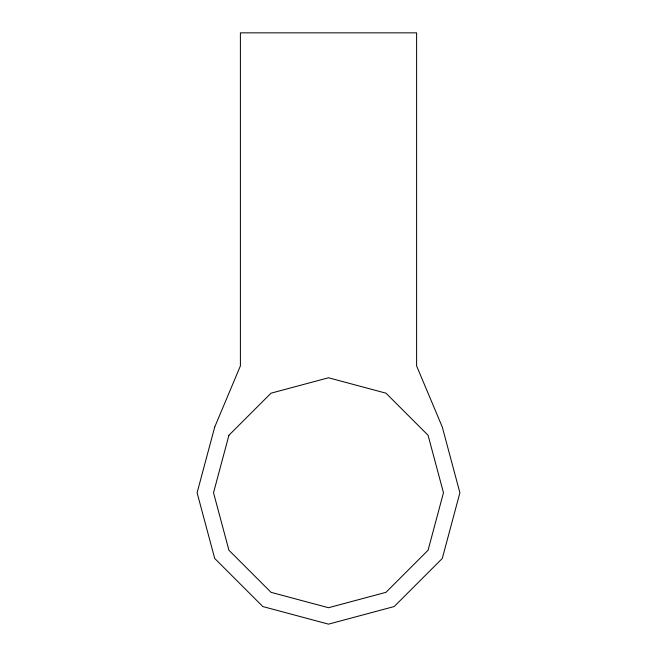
<?xml version="1.0" encoding="UTF-8"?>
<svg xmlns="http://www.w3.org/2000/svg" width="657" height="657" viewBox="0 0 657 657"><rect width="100%" height="100%" fill="white"/><g stroke="black" fill="none" stroke-linecap="round" stroke-linejoin="round"><path stroke-width="0.99" d="M214.708 427.05L197.1 492.75L214.708 558.45L262.8 606.542L328.5 624.15L394.2 606.542L442.292 558.45L459.9 492.75L442.292 427.05L416.604 365.916L416.604 32.85L240.396 32.85L240.396 365.916L214.708 427.05M228.932 435.263L213.525 492.75L228.932 550.238L271.012 592.318L328.5 607.725L385.988 592.318L428.068 550.238L443.475 492.75L428.068 435.263L385.988 393.182L328.5 377.775L271.012 393.182L228.932 435.263"/></g></svg>
